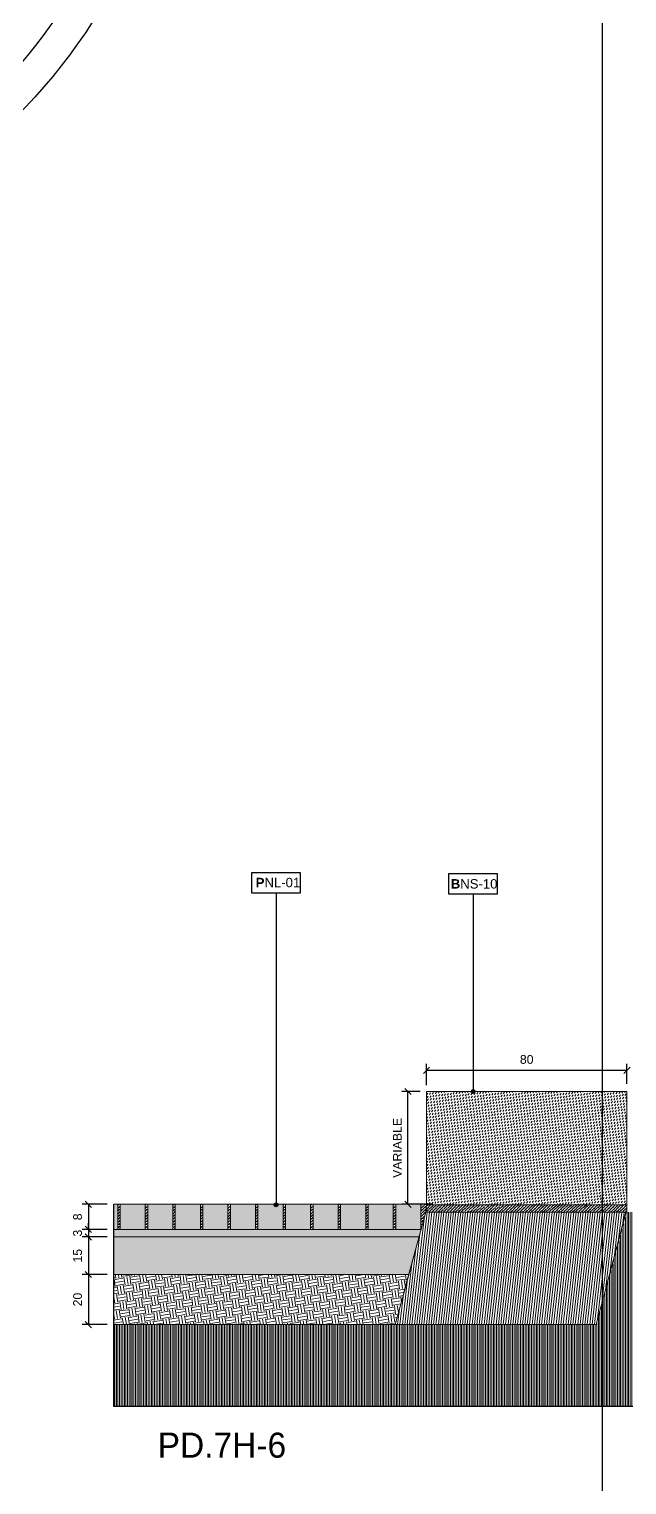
# Model space of a CAD drawing. Header units: metres. Extents: x -325 to 301, y -147 to 149.
# Drawn here: x 89.94 to 92.33, y 47.47 to 53.28 of the extents above; entities that cross this region are included whole.
import ezdxf

# ---------------------------------------------------------------- set-up
doc = ezdxf.new("R2010")
doc.units = ezdxf.units.M
doc.layers.get('Defpoints').update_dxf_attribs({"lineweight": 13})
doc.layers.add('-aux', color=50, linetype='Continuous', plot=False)
doc.layers.add('-AUX-TWQ', color=1, linetype='Continuous', plot=False)
for name, color, linetype, true_color in [('0-TX-1_25', 7, 'Continuous', 0x3f4f7f), ('3-TR-paviment fluix', 7, 'Continuous', 0xe6e6e6), ('EIT_3 TR sorra', 7, 'Continuous', 0xd8ceb0)]:
    doc.layers.add(name, color=color, linetype=linetype, true_color=true_color)
doc.layers.add('03-TR-Paviment_08_Natural Stone Bleachers', color=7, linetype='Continuous', lineweight=5, true_color=0xafad9d)
doc.layers.add('3-TR tot_u', color=7, linetype='Continuous', lineweight=5, true_color=0x787878)
for name, color, linetype, lineweight in [('1-CM', 7, 'Continuous', 0), ('3-TR Formigó', 252, 'Continuous', 0), ('3-TR Seleccionat', 44, 'Continuous', 0), ('3-TR Tot-u', 37, 'Continuous', 0)]:
    doc.layers.add(name, color=color, linetype=linetype, lineweight=lineweight)
for name, color, linetype in [('1-SECCIÓ', 1, 'Continuous'), ('A-KEYPLAN_HATCH', 7, 'Continuous'), ('A_TEXT_2', 7, 'Continuous')]:
    doc.layers.add(name, color=color, linetype=linetype)
doc.styles.get("Standard").update_dxf_attribs({"font": 'arial.ttf'})
doc.styles.add('x-llegenda materials$0$ENGRAVERS', font='TT0586M.TTF')
doc.dimstyles.new('ISO-25', dxfattribs={"dimtxt": 0.1, "dimasz": 0.1, "dimexe": 0.1, "dimexo": 0.1, "dimgap": 0.1, "dimtad": 1, "dimdec": 0, "dimlfac": 100, "dimzin": 9, "dimtxsty": 'Standard', "dimblk": 'OBLIQUE', "dimcen": 0.1, "dimadec": 0, "dimazin": 0, "dimtfac": 1, "dimtdec": 0, "dimtmove": 0, "dimatfit": 3, "dimldrblk": 'OBLIQUE', "dimfxl": 1, "dimarcsym": 0})

# ---------------------------------------------------------------- blocks, each defined once
blk = doc.blocks.new('_Oblique')
at = {"color": 0, "lineweight": -2}
blk.add_line((-0.5, -0.5), (0.5, 0.5), dxfattribs=at)
blk = doc.blocks.new('*D2189')
at = {"layer": '0-TX-1_25', "color": 0, "lineweight": -2, "transparency": 16777216}
for p, q in [((91.5063, 49.0385), (91.4323, 49.0385)), ((91.4573, 48.5885), (91.4573, 49.0385)), ((91.5563, 48.5885), (91.4323, 48.5885))]:
    blk.add_line(p, q, dxfattribs=at)
at = {"layer": 'Defpoints', "color": 0, "transparency": 16777216}
for p in [(91.4573, 49.0385), (91.5313, 49.0385), (91.5813, 48.5885)]:
    blk.add_point(p, dxfattribs=at)
at = {"layer": '0-TX-1_25', "color": 0, "lineweight": -2, "transparency": 16777216, "xscale": 0.025, "yscale": 0.025, "zscale": 0.025}
for p, rotation in [((91.4573, 49.0385), 90), ((91.4573, 48.5885), 270)]:
    blk.add_blockref('_Oblique', p, dxfattribs=dict(at, rotation=rotation))
at = {"layer": '0-TX-1_25', "color": 0, "transparency": 16777216, "insert": (91.4148, 48.8135), "char_height": 0.035, "attachment_point": 5, "rotation": 90}
blk.add_mtext('VARIABLE', dxfattribs=at)
blk = doc.blocks.new('*D2190')
at = {"layer": '0-TX-1_25', "color": 0, "lineweight": -2, "transparency": 16777216}
for p, q in [((91.5313, 49.0635), (91.5313, 49.1484)), ((92.3313, 49.0692), (92.3313, 49.1484)), ((91.5313, 49.1234), (92.3313, 49.1234))]:
    blk.add_line(p, q, dxfattribs=at)
at = {"layer": 'Defpoints', "color": 0, "transparency": 16777216}
for p in [(92.3313, 49.1234), (91.5313, 49.0385), (92.3313, 49.0442)]:
    blk.add_point(p, dxfattribs=at)
at = {"layer": '0-TX-1_25', "color": 0, "lineweight": -2, "transparency": 16777216, "xscale": 0.025, "yscale": 0.025, "zscale": 0.025, "rotation": 180}
blk.add_blockref('_Oblique', (91.5313, 49.1234), dxfattribs=at)
at = {"layer": '0-TX-1_25', "color": 0, "lineweight": -2, "transparency": 16777216, "xscale": 0.025, "yscale": 0.025, "zscale": 0.025}
blk.add_blockref('_Oblique', (92.3313, 49.1234), dxfattribs=at)
at = {"layer": '0-TX-1_25', "color": 0, "transparency": 16777216, "insert": (91.9313, 49.1663), "char_height": 0.035, "attachment_point": 5}
blk.add_mtext('80', dxfattribs=at)
blk = doc.blocks.new('hatch keyplan 2')
at = {"layer": 'A-KEYPLAN_HATCH'}
blk.add_lwpolyline([(0, 0.00548), (0.01287, 0.00548), (0.01287, 0), (0, 0)], close=True, dxfattribs=at)
blk = doc.blocks.new('hatch keyplan')
at = {"layer": 'A-KEYPLAN_HATCH'}
blk.add_blockref('hatch keyplan 2', (1.43058, 0.85215), dxfattribs=at)
blk = doc.blocks.new('BNS10')
at = {"layer": 'A-KEYPLAN_HATCH'}
blk.add_blockref('hatch keyplan', (-1.43058, -0.85215), dxfattribs=at)
at = {"layer": 'A_TEXT_2', "insert": (-0.0008, 0.00401), "char_height": 0.0025, "attachment_point": 1}
blk.add_mtext_dynamic_manual_height_columns('\\pi0.00128;{\\fArial|b1|i0|c0|p34;B}NS-10', width=0.0145619, gutter_width=0.015, heights=[0], dxfattribs=at)
blk = doc.blocks.new('POINT')
at = {"layer": '0-TX-1_25'}
h = blk.add_hatch(dxfattribs=at)
h.set_pattern_fill('ANGLE', color=256)
h.set_pattern_definition([(0, (-83.747, -12.726), (0, 6.985), [5.08, -1.905]), (90, (-83.747, -12.726), (-6.985, 4e-16), [5.08, -1.905])])
edge = h.paths.add_edge_path()
edge.add_arc((0, 0), 0.0075, 0, 360)
h = blk.add_hatch(color=256, dxfattribs=at)
h.dxf.hatch_style = 1
edge = h.paths.add_edge_path()
edge.add_arc((0, 0), 0.0075, 0, 360)
blk.add_circle((0, 0), 0.0075, dxfattribs=at)
blk = doc.blocks.new('PNL_1')
at = {"layer": 'A-KEYPLAN_HATCH', "xscale": 14.99999999999007, "yscale": 14.99999999999007, "zscale": 14.99999999999007}
blk.add_blockref('hatch keyplan', (-21.4587, -12.7822), dxfattribs=at)
at = {"layer": 'A_TEXT_2', "insert": (-0.012, 0.0616), "char_height": 0.0375, "attachment_point": 1}
blk.add_mtext_dynamic_manual_height_columns('\\pi0.02712;{\\fArial|b1|i0|c0|p34;P}NL-01', width=0.218429, gutter_width=0.225, heights=[0], dxfattribs=at)
blk = doc.blocks.new('*D2192')
at = {"layer": '0-TX-1_25', "color": 0, "lineweight": -2, "transparency": 16777216}
for p, q in [((90.2563, 48.5885), (90.1565, 48.5885)), ((90.1815, 48.5885), (90.1815, 48.4885)), ((90.2563, 48.4885), (90.1565, 48.4885))]:
    blk.add_line(p, q, dxfattribs=at)
at = {"layer": 'Defpoints', "color": 0, "transparency": 16777216}
for p in [(90.2813, 48.5885), (90.1815, 48.4885), (90.2813, 48.4885)]:
    blk.add_point(p, dxfattribs=at)
at = {"layer": '0-TX-1_25', "color": 0, "lineweight": -2, "transparency": 16777216, "xscale": 0.025, "yscale": 0.025, "zscale": 0.025}
for p, rotation in [((90.1815, 48.5885), 90), ((90.1815, 48.4885), 270)]:
    blk.add_blockref('_Oblique', p, dxfattribs=dict(at, rotation=rotation))
at = {"layer": '0-TX-1_25', "color": 0, "transparency": 16777216, "insert": (90.1386, 48.5385), "char_height": 0.035, "attachment_point": 5, "rotation": 90}
blk.add_mtext('8', dxfattribs=at)
blk = doc.blocks.new('*D2193')
at = {"layer": '0-TX-1_25', "color": 0, "lineweight": -2, "transparency": 16777216}
for p, q in [((90.1815, 48.4885), (90.1815, 48.5135)), ((90.2563, 48.4885), (90.1565, 48.4885)), ((90.2563, 48.4585), (90.1565, 48.4585)), ((90.1815, 48.4885), (90.1815, 48.4585)), ((90.1815, 48.4585), (90.1815, 48.4335))]:
    blk.add_line(p, q, dxfattribs=at)
at = {"layer": 'Defpoints', "color": 0, "transparency": 16777216}
for p in [(90.1815, 48.4585), (90.2813, 48.4885), (90.2813, 48.4585)]:
    blk.add_point(p, dxfattribs=at)
at = {"layer": '0-TX-1_25', "color": 0, "lineweight": -2, "transparency": 16777216, "xscale": 0.025, "yscale": 0.025, "zscale": 0.025}
for p, rotation in [((90.1815, 48.4885), 270), ((90.1815, 48.4585), 90)]:
    blk.add_blockref('_Oblique', p, dxfattribs=dict(at, rotation=rotation))
at = {"layer": '0-TX-1_25', "color": 0, "transparency": 16777216, "insert": (90.1386, 48.4735), "char_height": 0.035, "attachment_point": 5, "rotation": 90}
blk.add_mtext('3', dxfattribs=at)
blk = doc.blocks.new('*D2194')
at = {"layer": '0-TX-1_25', "color": 0, "lineweight": -2, "transparency": 16777216}
for p, q in [((90.2563, 48.4585), (90.1565, 48.4585)), ((90.1815, 48.4585), (90.1815, 48.3085)), ((90.2563, 48.3085), (90.1565, 48.3085))]:
    blk.add_line(p, q, dxfattribs=at)
at = {"layer": 'Defpoints', "color": 0, "transparency": 16777216}
for p in [(90.2813, 48.4585), (90.1815, 48.3085), (90.2813, 48.3085)]:
    blk.add_point(p, dxfattribs=at)
at = {"layer": '0-TX-1_25', "color": 0, "lineweight": -2, "transparency": 16777216, "xscale": 0.025, "yscale": 0.025, "zscale": 0.025}
for p, rotation in [((90.1815, 48.4585), 90), ((90.1815, 48.3085), 270)]:
    blk.add_blockref('_Oblique', p, dxfattribs=dict(at, rotation=rotation))
at = {"layer": '0-TX-1_25', "color": 0, "transparency": 16777216, "insert": (90.1386, 48.3835), "char_height": 0.035, "attachment_point": 5, "rotation": 90}
blk.add_mtext('15', dxfattribs=at)
blk = doc.blocks.new('*D2195')
at = {"layer": '0-TX-1_25', "color": 0, "lineweight": -2, "transparency": 16777216}
for p, q in [((90.2563, 48.3085), (90.1565, 48.3085)), ((90.1815, 48.3085), (90.1815, 48.1085)), ((90.2563, 48.1085), (90.1565, 48.1085))]:
    blk.add_line(p, q, dxfattribs=at)
at = {"layer": 'Defpoints', "color": 0, "transparency": 16777216}
for p in [(90.2813, 48.3085), (90.1815, 48.1085), (90.2813, 48.1085)]:
    blk.add_point(p, dxfattribs=at)
at = {"layer": '0-TX-1_25', "color": 0, "lineweight": -2, "transparency": 16777216, "xscale": 0.025, "yscale": 0.025, "zscale": 0.025}
for p, rotation in [((90.1815, 48.3085), 90), ((90.1815, 48.1085), 270)]:
    blk.add_blockref('_Oblique', p, dxfattribs=dict(at, rotation=rotation))
at = {"layer": '0-TX-1_25', "color": 0, "transparency": 16777216, "insert": (90.1386, 48.2085), "char_height": 0.035, "attachment_point": 5, "rotation": 90}
blk.add_mtext('20', dxfattribs=at)

msp = doc.modelspace()

# ---------------------------------------------------------------- hatches: boundary and pattern name
at = {"layer": '03-TR-Paviment_08_Natural Stone Bleachers'}
h = msp.add_hatch(dxfattribs=at)
h.set_pattern_fill('DASH', color=256, scale=0.002611, angle=232.42641, style=0, double=1)
h.set_pattern_definition([(232.4264096, (-60.7214555, -72.780831), (0.00151523477, -0.01162470696), [0.0082894435, -0.0082894435])])
h.paths.add_polyline_path([(91.5313, 49.0385), (91.5314, 48.5869), (92.3313, 48.5868), (92.3313, 49.0385)])
at = {"layer": '3-TR Formigó', "extrusion": (5.00535e-05, 0.000121015, 1)}
h = msp.add_hatch(dxfattribs=at)
h.set_pattern_fill('ANSI31', color=256, scale=0.003, angle=233.69395, style=0)
h.set_pattern_definition([(263.5025, (84.524011, 48.453614), (0.009463819, -0.001077847), [])])
h.paths.add_polyline_path([(91.4057, 48.1085), (92.2083, 48.1085), (92.3267, 48.5576), (91.5285, 48.5566)])
at = {"layer": '3-TR Seleccionat'}
h = msp.add_hatch(dxfattribs=at)
h.set_pattern_fill('ANSI31', color=256, scale=0.002, angle=45, style=0)
h.set_pattern_definition([(90, (56.397137, -2.99313), (-0.00635, 0), [])])
h.paths.add_polyline_path([(91.4057, 48.1085), (90.2813, 48.1085), (90.2813, 47.7814), (93.2813, 47.7814), (93.2813, 48.5585), (92.3313, 48.5568), (92.2083, 48.1085)])
at = {"layer": '3-TR Tot-u'}
h = msp.add_hatch(dxfattribs=at)
h.set_pattern_fill('EARTH', color=256, scale=0.005, angle=-80.82476)
h.set_pattern_definition([(279.175244, (11.158955, -0.992016), (0.036406452, -0.026281081), [0.03175, -0.03175]), (279.175244, (11.17071, -0.990117), (0.036406452, -0.026281081), [0.03175, -0.03175]), (279.175244, (11.182462, -0.98822), (0.036406452, -0.026281081), [0.03175, -0.03175]), (9.175244, (11.187013, -0.991504), (0.026281081, 0.036406452), [0.03175, -0.03175]), (9.175244, (11.188912, -1.003258), (0.026281081, 0.036406452), [0.03175, -0.03175]), (9.175244, (11.19081, -1.015012), (0.026281081, 0.036406452), [0.03175, -0.03175])])
h.paths.add_polyline_path([(90.2813, 48.3085), (90.2813, 48.1085), (91.4057, 48.1085), (91.4607, 48.3085)])
at = {"layer": '3-TR tot_u'}
h = msp.add_hatch(dxfattribs=at)
h.set_pattern_fill('AR-CONC', color=256, scale=0.00025, angle=89.87048)
h.set_pattern_definition([(75.416951978, (264944.02135, -740261.083393), (0.042847951724, 0.0159494447276), [0.0047625, -0.0523875]), (20.416951978, (264944.02135, -740261.083393), (-0.0284585513776, 0.0393593941472), [0.00381, -0.0419101460425]), (125.868396678, (264944.02492, -740261.082063), (0.0143894010735, 0.0553088370647), [0.0040475022, -0.04452256115]), (71.601151978, (264944.0159, -740261.07192), (0.0657213798154, 0.0195936971874), [0.00714375, -0.07858125]), (122.052509588, (264944.021376, -740261.07029), (0.027057378225, 0.081342940127), [0.006071255785, -0.06678390204]), (16.601103148, (264944.0159, -740261.07192), (0.0270573782294, 0.0813429401255), [0.0057149917675, -0.06286493298]), (46.416951978, (264944.022997, -740261.072064), (0.045207962539, -0.0068233806194), [0.0047625, -0.0523875]), (351.416951978, (264944.022997, -740261.072064), (-0.005808451532, 0.048221421475), [0.00381, -0.04191]), (96.868396978, (264944.026765, -740261.072633), (0.0393995108286, 0.041398041034), [0.0040475022, -0.0445224844]), (62.916951978, (264944.02135, -740261.083393), (-0.00837539297598, 0.01942411315358), [0, -0.041402, 0, -0.042545, 0, -0.04206875]), (32.916951978, (264944.02135, -740261.083393), (0.0043385838535, 0.0297907723876), [0, -0.024257, 0, -0.0404495, 0, -0.01603375]), (352.916951978, (264944.00856, -740261.08947), (0.03123133691458, 0.01325538927637), [0, -0.015875, 0, -0.04953, 0, -0.0657225]), (342.916951978, (264944.002825, -740261.092196), (0.0307196005672, 0.0216357041141), [0, -0.0206375, 0, -0.032893, 0, -0.0466725])])
h.paths.add_polyline_path([(90.2813, 48.4585), (90.2813, 48.3085), (91.4607, 48.3085), (91.5015, 48.4585)])
at = {"layer": '3-TR-paviment fluix', "true_color": 0x939598}
for points in [[(90.2813, 48.5885), (90.2985, 48.5885), (90.2985, 48.4885), (90.2813, 48.4885)], [(90.4185, 48.5885), (90.5185, 48.5885), (90.5185, 48.4885), (90.4185, 48.4885)], [(90.5285, 48.5885), (90.6285, 48.5885), (90.6285, 48.4885), (90.5285, 48.4885)], [(90.7485, 48.5885), (90.8485, 48.5885), (90.8485, 48.4885), (90.7485, 48.4885)], [(91.2985, 48.5885), (91.3985, 48.5885), (91.3985, 48.4885), (91.2985, 48.4885)]]:
    msp.add_hatch(color=252, dxfattribs=at).paths.add_polyline_path(points)
at = {"layer": '3-TR-paviment fluix', "true_color": 0xc7c8ca}
for points in [[(90.3085, 48.5885), (90.4085, 48.5885), (90.4085, 48.4885), (90.3085, 48.4885)], [(90.9685, 48.5885), (91.0685, 48.5885), (91.0685, 48.4885), (90.9685, 48.4885)], [(91.4085, 48.5885), (91.5085, 48.5885), (91.5085, 48.4885), (91.4085, 48.4885)]]:
    msp.add_hatch(color=9, dxfattribs=at).paths.add_polyline_path(points)
at = {"layer": '3-TR-paviment fluix', "true_color": 0x636466}
for points in [[(90.6385, 48.5885), (90.7385, 48.5885), (90.7385, 48.4885), (90.6385, 48.4885)], [(90.8585, 48.5885), (90.9585, 48.5885), (90.9585, 48.4885), (90.8585, 48.4885)], [(91.0785, 48.5885), (91.1785, 48.5885), (91.1785, 48.4885), (91.0785, 48.4885)], [(91.1885, 48.5885), (91.2885, 48.5885), (91.2885, 48.4885), (91.1885, 48.4885)]]:
    msp.add_hatch(color=251, dxfattribs=at).paths.add_polyline_path(points)
at = {"layer": 'EIT_3 TR sorra'}
h = msp.add_hatch(dxfattribs=at)
h.set_pattern_fill('ANSI36', color=256, scale=0.0025515109, angle=-1.1410447, style=0, double=1)
h.paths.add_polyline_path([(90.2985, 48.5885), (90.3085, 48.5885), (90.3085, 48.4885), (90.2985, 48.4885)])
h = msp.add_hatch(dxfattribs=at)
h.set_pattern_fill('ANSI36', color=256, scale=0.002552, angle=-1.14104, style=0, double=1)
h.set_pattern_definition([(43.858955, (0.11, 0), (0.0046090739, 0.01566416224), [0.0202526177, -0.0040505235, 0, -0.0040505235])])
h.paths.add_polyline_path([(90.4085, 48.5885), (90.4185, 48.5885), (90.4185, 48.4885), (90.4085, 48.4885)])
h = msp.add_hatch(dxfattribs=at)
h.set_pattern_fill('ANSI36', color=256, scale=0.002552, angle=-1.14104, style=0, double=1)
h.set_pattern_definition([(43.858955, (0.22, 0), (0.0046090739, 0.01566416224), [0.0202526177, -0.0040505235, 0, -0.0040505235])])
h.paths.add_polyline_path([(90.5185, 48.5885), (90.5285, 48.5885), (90.5285, 48.4885), (90.5185, 48.4885)])
h = msp.add_hatch(dxfattribs=at)
h.set_pattern_fill('ANSI36', color=256, scale=0.002552, angle=-1.14104, style=0, double=1)
h.set_pattern_definition([(43.858955, (0.33, 0), (0.0046090739, 0.01566416224), [0.0202526177, -0.0040505235, 0, -0.0040505235])])
h.paths.add_polyline_path([(90.6285, 48.5885), (90.6385, 48.5885), (90.6385, 48.4885), (90.6285, 48.4885)])
h = msp.add_hatch(dxfattribs=at)
h.set_pattern_fill('ANSI36', color=256, scale=0.002552, angle=-1.14104, style=0, double=1)
h.set_pattern_definition([(43.858955, (0.44, 0), (0.0046090739, 0.01566416224), [0.0202526177, -0.0040505235, 0, -0.0040505235])])
h.paths.add_polyline_path([(90.7385, 48.5885), (90.7485, 48.5885), (90.7485, 48.4885), (90.7385, 48.4885)])
h = msp.add_hatch(dxfattribs=at)
h.set_pattern_fill('ANSI36', color=256, scale=0.002552, angle=-1.14104, style=0, double=1)
h.set_pattern_definition([(43.858955, (0.55, 0), (0.0046090739, 0.01566416224), [0.0202526177, -0.0040505235, 0, -0.0040505235])])
h.paths.add_polyline_path([(90.8485, 48.5885), (90.8585, 48.5885), (90.8585, 48.4885), (90.8485, 48.4885)])
h = msp.add_hatch(dxfattribs=at)
h.set_pattern_fill('ANSI36', color=256, scale=0.002552, angle=-1.14104, style=0, double=1)
h.set_pattern_definition([(43.858955, (0.66, -7e-15), (0.0046090739, 0.01566416224), [0.0202526177, -0.0040505235, 0, -0.0040505235])])
h.paths.add_polyline_path([(90.9585, 48.5885), (90.9685, 48.5885), (90.9685, 48.4885), (90.9585, 48.4885)])
h = msp.add_hatch(dxfattribs=at)
h.set_pattern_fill('ANSI36', color=256, scale=0.002552, angle=-1.14104, style=0, double=1)
h.set_pattern_definition([(43.858955, (0.77, -7e-15), (0.0046090739, 0.01566416224), [0.0202526177, -0.0040505235, 0, -0.0040505235])])
h.paths.add_polyline_path([(91.0685, 48.5885), (91.0785, 48.5885), (91.0785, 48.4885), (91.0685, 48.4885)])
h = msp.add_hatch(dxfattribs=at)
h.set_pattern_fill('ANSI36', color=256, scale=0.002552, angle=-1.14104, style=0, double=1)
h.set_pattern_definition([(43.858955, (0.88, 0), (0.0046090739, 0.01566416224), [0.0202526177, -0.0040505235, 0, -0.0040505235])])
h.paths.add_polyline_path([(91.1785, 48.5885), (91.1885, 48.5885), (91.1885, 48.4885), (91.1785, 48.4885)])
h = msp.add_hatch(dxfattribs=at)
h.set_pattern_fill('ANSI36', color=256, scale=0.002552, angle=-1.14104, style=0, double=1)
h.set_pattern_definition([(43.858955, (0.99, 0), (0.0046090739, 0.01566416224), [0.0202526177, -0.0040505235, 0, -0.0040505235])])
h.paths.add_polyline_path([(91.2885, 48.5885), (91.2985, 48.5885), (91.2985, 48.4885), (91.2885, 48.4885)])
h = msp.add_hatch(dxfattribs=at)
h.set_pattern_fill('ANSI36', color=256, scale=0.002552, angle=-1.14104, style=0, double=1)
h.set_pattern_definition([(43.858955, (1.1, -7e-15), (0.0046090739, 0.01566416224), [0.0202526177, -0.0040505235, 0, -0.0040505235])])
h.paths.add_polyline_path([(91.3985, 48.5885), (91.4085, 48.5885), (91.4085, 48.4885), (91.3985, 48.4885)])
h = msp.add_hatch(dxfattribs=at)
h.set_pattern_fill('ANSI36', color=256, scale=0.002552, angle=-1.14104, style=0, double=1)
h.set_pattern_definition([(43.858955, (1.21, 0), (0.0046090739, 0.01566416224), [0.0202526177, -0.0040505235, 0, -0.0040505235])])
h.paths.add_polyline_path([(91.5085, 48.5885), (91.5314, 48.5885), (91.5285, 48.5568), (91.5085, 48.4885)])
h = msp.add_hatch(dxfattribs=at)
h.set_pattern_fill('ANSI36', color=256, scale=0.002552, angle=-1.14104, style=0, double=1)
h.set_pattern_definition([(43.85896, (89.638148, 54.559767), (0.004609074, 0.015664162), [0.020252618, -0.004050524, 0, -0.004050524])])
h.paths.add_polyline_path([(91.5813, 48.5875), (91.5314, 48.5868), (91.5317, 48.5867), (91.5285, 48.5568), (91.5813, 48.5568), (92.3313, 48.5568), (92.3313, 48.5868)])
h = msp.add_hatch(dxfattribs=at)
h.set_pattern_fill('ANSI36', color=256, scale=0.002552, angle=-1.14104, style=0, double=1)
h.set_pattern_definition([(43.85896, (88.390891, 54.4614845), (0.004609074, 0.015664162), [0.020252618, -0.004050524, 0, -0.004050524])])
h.paths.add_polyline_path([(90.2813, 48.4885), (90.2844, 48.4884), (90.2813, 48.4585), (91.5012, 48.4585), (91.5099, 48.4885)])

# ---------------------------------------------------------------- linework, layer by layer
at = {"layer": '-aux'}
for points in [[(92.2345, 3.4567), (92.2345, 133.4567)], [(93.2813, 47.7814), (90.2813, 47.7814)]]:
    msp.add_lwpolyline(points, dxfattribs=at)
at = {"layer": '-AUX-TWQ'}
for radius in [2.2673, 2.1363]:
    msp.add_circle((88.2896, 54.5302), radius, dxfattribs=at)
at = {"layer": '0-TX-1_25'}
for points in [[(90.9311, 49.8294), (90.9311, 48.5868)], [(91.7176, 49.8256), (91.7176, 49.0385)]]:
    msp.add_lwpolyline(points, dxfattribs=at)
at = {"layer": '1-CM'}
for points in [[(91.5313, 49.0385), (91.5314, 48.5868), (92.3313, 48.5868), (92.3313, 49.0385), (91.5313, 49.0385)], [(91.5314, 48.5885), (90.2813, 48.5885)], [(91.5317, 48.5684), (91.4416, 48.2385)], [(92.3313, 48.5868), (92.3313, 48.5568), (91.5813, 48.5568), (91.5285, 48.5568), (91.5285, 48.5568), (91.5314, 48.5868), (91.5829, 48.5875), (92.3313, 48.5868)], [(92.3281, 48.5568), (92.2426, 48.2385)], [(91.5099, 48.4885), (90.2813, 48.4885)], [(91.5017, 48.4585), (90.2813, 48.4585)], [(91.4607, 48.3085), (90.2813, 48.3085)], [(91.4057, 48.1085), (91.4416, 48.2385)], [(92.2083, 48.1085), (92.2426, 48.2385)], [(91.4057, 48.1085), (90.2813, 48.1085)], [(92.2083, 48.1085), (91.4057, 48.1085)]]:
    msp.add_lwpolyline(points, dxfattribs=at)
for points in [[(90.2813, 48.5885), (90.2985, 48.5885), (90.2985, 48.4885), (90.2813, 48.4885)], [(90.3085, 48.5885), (90.4085, 48.5885), (90.4085, 48.4885), (90.3085, 48.4885)], [(90.4185, 48.5885), (90.5185, 48.5885), (90.5185, 48.4885), (90.4185, 48.4885)], [(90.5285, 48.5885), (90.6285, 48.5885), (90.6285, 48.4885), (90.5285, 48.4885)], [(90.6385, 48.5885), (90.7385, 48.5885), (90.7385, 48.4885), (90.6385, 48.4885)], [(90.7485, 48.5885), (90.8485, 48.5885), (90.8485, 48.4885), (90.7485, 48.4885)], [(90.8585, 48.5885), (90.9585, 48.5885), (90.9585, 48.4885), (90.8585, 48.4885)], [(90.9685, 48.5885), (91.0685, 48.5885), (91.0685, 48.4885), (90.9685, 48.4885)], [(91.0785, 48.5885), (91.1785, 48.5885), (91.1785, 48.4885), (91.0785, 48.4885)], [(91.1885, 48.5885), (91.2885, 48.5885), (91.2885, 48.4885), (91.1885, 48.4885)], [(91.2985, 48.5885), (91.3985, 48.5885), (91.3985, 48.4885), (91.2985, 48.4885)], [(91.4085, 48.5885), (91.5085, 48.5885), (91.5085, 48.4885), (91.4085, 48.4885)]]:
    msp.add_lwpolyline(points, close=True, dxfattribs=at)
at = {"layer": '1-CM', "extrusion": (5.00535e-05, 0.000121015, 1), "elevation": 0.0104}
msp.add_lwpolyline([(92.2426, 48.2385), (92.3267, 48.5576), (91.5285, 48.5568), (91.441, 48.2385)], dxfattribs=at)
at = {"layer": '1-SECCIÓ'}
msp.add_line((90.2813, 48.5885), (90.2813, 47.7814), dxfattribs=at)

# ---------------------------------------------------------------- block references
at = {"layer": '0-TX-1_25'}
for p in [(91.7172, 49.0382), (90.9307, 48.5864)]:
    msp.add_blockref('POINT', p, dxfattribs=at)
at = {"layer": 'A-KEYPLAN_HATCH'}
msp.add_blockref('PNL_1', (90.8345, 49.8294), dxfattribs=at)
at = {"layer": 'A-KEYPLAN_HATCH', "xscale": 14.9997497297064, "yscale": 14.9997497297064, "zscale": 14.9997497297064}
msp.add_blockref('BNS10', (91.621, 49.8256), dxfattribs=at)

# ---------------------------------------------------------------- texts
at = {"layer": '-aux', "insert": (90.971, 47.6776), "char_height": 0.1, "width": 19.210099, "attachment_point": 3, "style": 'x-llegenda materials$0$ENGRAVERS'}
msp.add_mtext('PD.7H-6', dxfattribs=at)

# ---------------------------------------------------------------- dimensions: what is measured, and where the dimension line sits
at = {"layer": '0-TX-1_25'}
dim = msp.add_linear_dim(base=(92.3313, 49.1234), p1=(91.5313, 49.0385), p2=(92.3313, 49.0442), dimstyle='ISO-25', override={"dimtxt": 0.035, "dimasz": 0.025, "dimexe": 0.025, "dimexo": 0.025, "dimgap": 0.025, "dimblk1": 'Oblique', "dimblk2": 'Oblique', "dimsah": 1, "dimfxl": 0.1, "dimfxlon": 1, "dimarcsym": 1}, dxfattribs=at)
dim.commit()
dim.dimension.update_dxf_attribs({"geometry": '*D2190', "text_midpoint": (91.9313, 49.1663)})
for base, p1, p2, text, picture, middle in [((91.4573, 49.0385), (91.5813, 48.5885), (91.5313, 49.0385), 'VARIABLE', '*D2189', (91.4148, 48.8135)), ((90.1815, 48.4885), (90.2813, 48.5885), (90.2813, 48.4885), '8', '*D2192', (90.1386, 48.5385))]:
    dim = msp.add_linear_dim(base=base, p1=p1, p2=p2, angle=90, text=text, dimstyle='ISO-25', override={"dimtxt": 0.035, "dimasz": 0.025, "dimexe": 0.025, "dimexo": 0.025, "dimgap": 0.025, "dimblk1": 'Oblique', "dimblk2": 'Oblique', "dimsah": 1, "dimfxl": 0.1, "dimfxlon": 1, "dimarcsym": 1}, dxfattribs=at)
    dim.commit()
    dim.dimension.update_dxf_attribs({"geometry": picture, "text_midpoint": middle})
dim = msp.add_linear_dim(base=(90.1815, 48.4585), p1=(90.2813, 48.4885), p2=(90.2813, 48.4585), angle=90, dimstyle='ISO-25', override={"dimtxt": 0.035, "dimasz": 0.025, "dimexe": 0.025, "dimexo": 0.025, "dimgap": 0.025, "dimblk1": 'Oblique', "dimblk2": 'Oblique', "dimsah": 1, "dimfxl": 0.1, "dimfxlon": 1, "dimarcsym": 1}, dxfattribs=at)
dim.commit()
dim.dimension.update_dxf_attribs({"geometry": '*D2193', "text_midpoint": (90.1815, 48.4735), "dimtype": 160})
for base, p1, p2, picture, middle in [((90.1815, 48.3085), (90.2813, 48.4585), (90.2813, 48.3085), '*D2194', (90.1386, 48.3835)), ((90.1815, 48.1085), (90.2813, 48.3085), (90.2813, 48.1085), '*D2195', (90.1386, 48.2085))]:
    dim = msp.add_linear_dim(base=base, p1=p1, p2=p2, angle=90, dimstyle='ISO-25', override={"dimtxt": 0.035, "dimasz": 0.025, "dimexe": 0.025, "dimexo": 0.025, "dimgap": 0.025, "dimblk1": 'Oblique', "dimblk2": 'Oblique', "dimsah": 1, "dimfxl": 0.1, "dimfxlon": 1, "dimarcsym": 1}, dxfattribs=at)
    dim.commit()
    dim.dimension.update_dxf_attribs({"geometry": picture, "text_midpoint": middle})

doc.saveas('drawing.dxf')
